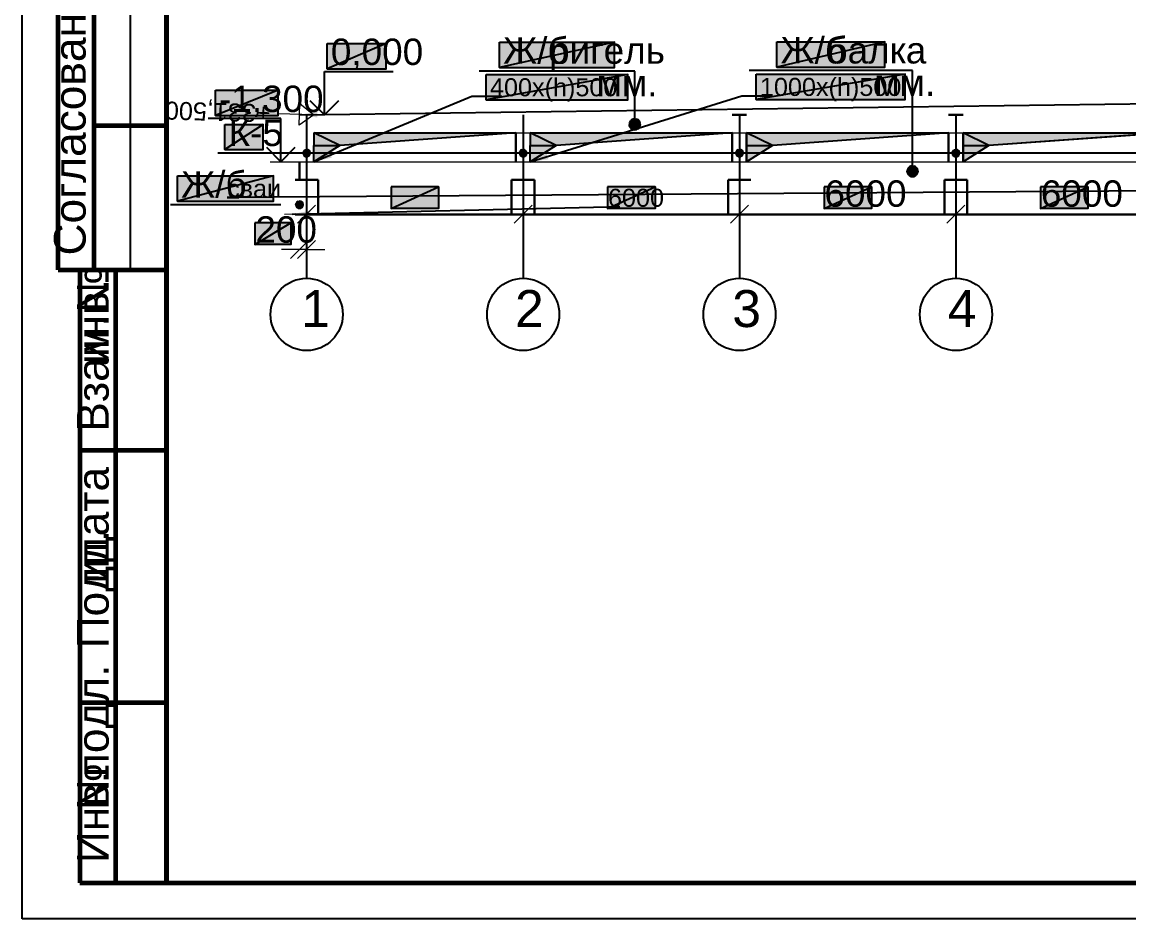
# Model space of a CAD drawing. Extents: x 8 to 21351, y 0 to 420.
# Drawn here: x 12431.9 to 12585.3, y 0.1 to 124.5 of the extents above; entities that cross this region are included whole.
import ezdxf

# ---------------------------------------------------------------- set-up
doc = ezdxf.new("R2010")
doc.units = 0
doc.linetypes.add('TEYPDFCAD_CENTER', pattern=[20, 12, -3, 2, -3])
for name, color, linetype in [('PDF_ВЫНОСКИ', 7, 'Continuous'), ('PDF_ОСИ', 7, 'Continuous'), ('PDF_ОТМЕТКИ', 7, 'Continuous'), ('TEY_REVIEW_AXIS', 7, 'Continuous'), ('TEY_REVIEW_LEADER', 7, 'Continuous')]:
    doc.layers.add(name, color=color, linetype=linetype)
doc.styles.add('TEYPDFCAD_TEXT', font='arial.ttf')
doc.dimstyles.new('TEYPDFCAD_SCALE_1', dxfattribs={"dimtxt": 2.5, "dimasz": 2.5, "dimexe": 1.25, "dimexo": 0.75, "dimtad": 1, "dimdsep": 46, "dimtxsty": 'Standard', "dimcen": 0.09, "dimadec": 0, "dimazin": 0, "dimtfac": 1, "dimtofl": 0, "dimtmove": 0, "dimatfit": 3, "dimfxl": 1, "dimarcsym": 0})

# ---------------------------------------------------------------- blocks, each defined once
blk = doc.blocks.new('TEY_AXIS')
at = {"layer": 'PDF_ОСИ', "linetype": 'TEYPDFCAD_CENTER', "lineweight": 9}
blk.add_line((0, 0), (1, 0), dxfattribs=at)
blk = doc.blocks.new('TEY_LEVEL')
at = {"layer": 'PDF_ОТМЕТКИ', "lineweight": 9}
blk.add_line((0, 0), (5, 0), dxfattribs=at)
blk.add_lwpolyline([(0, 0), (2, 1.5), (2, -1.5)], close=True, dxfattribs=at)
at = {"layer": 'PDF_ОТМЕТКИ', "style": 'TEYPDFCAD_TEXT'}
blk.add_text('+331,500', height=2.5, dxfattribs=at).set_placement((6, -1.25))

msp = doc.modelspace()

# ---------------------------------------------------------------- hatches: boundary and pattern name
at = {"true_color": 0xffffff}
h = msp.add_hatch(color=0, dxfattribs=at)
h.paths.add_polyline_path([(12474.21, 121.5), (12482.36, 121.5), (12474.21, 118)])
h.paths.add_polyline_path([(12482.36, 121.5), (12474.21, 118), (12482.36, 118)])
h = msp.add_hatch(color=0, dxfattribs=at)
h.paths.add_polyline_path([(12498.07, 121.67), (12514.03, 121.67), (12498.07, 118.17)])
h.paths.add_polyline_path([(12514.03, 121.67), (12498.07, 118.17), (12514.03, 118.17)])
h = msp.add_hatch(color=0, dxfattribs=at)
h.paths.add_polyline_path([(12536.53, 121.73), (12551.49, 121.73), (12536.53, 118.22)])
h.paths.add_polyline_path([(12551.49, 121.73), (12536.53, 118.22), (12551.49, 118.22)])
h = msp.add_hatch(color=0, dxfattribs=at)
h.paths.add_polyline_path([(12496.25, 117.18), (12515.85, 117.18), (12496.25, 113.67)])
h.paths.add_polyline_path([(12515.85, 117.18), (12496.25, 113.67), (12515.85, 113.67)])
h = msp.add_hatch(color=0, dxfattribs=at)
h.paths.add_polyline_path([(12533.67, 117.22), (12554.33, 117.22), (12533.67, 113.73)])
h.paths.add_polyline_path([(12554.33, 117.22), (12533.67, 113.73), (12554.33, 113.73)])
h = msp.add_hatch(color=0, dxfattribs=at)
h.paths.add_polyline_path([(12458.7, 115), (12467.38, 115), (12458.7, 111.51)])
h.paths.add_polyline_path([(12467.38, 115), (12458.7, 111.51), (12467.38, 111.51)])
h = msp.add_hatch(color=7)
h.paths.add_polyline_path([(12516.12, 110.51), (12516.08, 110.28), (12516.84, 110.28)])
h.paths.add_polyline_path([(12516.08, 110.28), (12516.84, 110.28), (12516.12, 110.05)])
h.paths.add_polyline_path([(12516.84, 110.28), (12516.12, 110.05), (12516.23, 109.83)])
h = msp.add_hatch(color=7)
h.paths.add_polyline_path([(12516.61, 111), (12516.4, 110.89), (12516.84, 110.28)])
h.paths.add_polyline_path([(12516.4, 110.89), (12516.84, 110.28), (12516.23, 110.72)])
h.paths.add_polyline_path([(12516.84, 110.28), (12516.23, 110.72), (12516.12, 110.51)])
h = msp.add_hatch(color=7)
h.paths.add_polyline_path([(12517.29, 110.89), (12517.08, 111), (12516.84, 110.28)])
h.paths.add_polyline_path([(12517.08, 111), (12516.84, 110.28), (12516.84, 111.04)])
h.paths.add_polyline_path([(12516.84, 110.28), (12516.84, 111.04), (12516.61, 111)])
h = msp.add_hatch(color=7)
h.paths.add_polyline_path([(12517.58, 110.28), (12517.54, 110.51), (12516.84, 110.28)])
h.paths.add_polyline_path([(12517.54, 110.51), (12516.84, 110.28), (12517.44, 110.72)])
h.paths.add_polyline_path([(12516.84, 110.28), (12517.44, 110.72), (12517.29, 110.89)])
h = msp.add_hatch(color=0, dxfattribs=at)
h.paths.add_polyline_path([(12460.01, 110.28), (12465.3, 110.28), (12460.01, 106.79)])
h.paths.add_polyline_path([(12465.3, 110.28), (12460.01, 106.79), (12465.3, 106.79)])
h = msp.add_hatch(color=256)
h.paths.add_polyline_path([(12472.35, 109.09), (12472.35, 107.36), (12475.93, 107.36)])
h.paths.add_polyline_path([(12472.35, 107.36), (12475.93, 107.36), (12472.35, 105.09)])
for color, points in [(256, [(12472.35, 109.09), (12500.35, 109.09), (12475.93, 107.36)]), (7, [(12502.34, 109.09), (12530.35, 109.09), (12505.94, 107.36)]), (7, [(12532.34, 109.09), (12560.34, 109.09), (12535.94, 107.36)]), (7, [(12562.35, 109.09), (12590.35, 109.09), (12565.93, 107.36)]), (7, [(12471.8, 106.09), (12471.84, 106.28), (12471.33, 106.28)]), (7, [(12501.81, 106.09), (12501.84, 106.28), (12501.35, 106.28)]), (7, [(12531.81, 106.09), (12531.85, 106.28), (12531.34, 106.28)]), (7, [(12561.8, 106.09), (12561.84, 106.28), (12561.36, 106.28)]), (7, [(12470.81, 98.93), (12470.85, 99.12), (12470.34, 99.12)])]:
    msp.add_hatch(color=color).paths.add_polyline_path(points)
h = msp.add_hatch(color=7)
h.paths.add_polyline_path([(12502.34, 109.09), (12502.34, 107.36), (12505.94, 107.36)])
h.paths.add_polyline_path([(12502.34, 107.36), (12505.94, 107.36), (12502.34, 105.09)])
h = msp.add_hatch(color=7)
h.paths.add_polyline_path([(12516.23, 109.83), (12516.4, 109.66), (12516.84, 110.28)])
h.paths.add_polyline_path([(12516.4, 109.66), (12516.84, 110.28), (12516.61, 109.56)])
h.paths.add_polyline_path([(12516.84, 110.28), (12516.61, 109.56), (12516.84, 109.54)])
h = msp.add_hatch(color=7)
h.paths.add_polyline_path([(12516.84, 109.54), (12517.08, 109.56), (12516.84, 110.28)])
h.paths.add_polyline_path([(12517.08, 109.56), (12516.84, 110.28), (12517.29, 109.66)])
h.paths.add_polyline_path([(12516.84, 110.28), (12517.29, 109.66), (12517.44, 109.83)])
h = msp.add_hatch(color=7)
h.paths.add_polyline_path([(12517.44, 109.83), (12517.54, 110.05), (12516.84, 110.28)])
h.paths.add_polyline_path([(12517.54, 110.05), (12516.84, 110.28), (12517.58, 110.28)])
h = msp.add_hatch(color=7)
h.paths.add_polyline_path([(12532.34, 109.09), (12532.34, 107.36), (12535.94, 107.36)])
h.paths.add_polyline_path([(12532.34, 107.36), (12535.94, 107.36), (12532.34, 105.09)])
h = msp.add_hatch(color=7)
h.paths.add_polyline_path([(12562.35, 109.09), (12562.35, 107.36), (12565.93, 107.36)])
h.paths.add_polyline_path([(12562.35, 107.36), (12565.93, 107.36), (12562.35, 105.09)])
h = msp.add_hatch(color=7)
h.paths.add_polyline_path([(12471, 106.64), (12470.89, 106.47), (12471.33, 106.28)])
h.paths.add_polyline_path([(12470.89, 106.47), (12471.33, 106.28), (12470.85, 106.28)])
h.paths.add_polyline_path([(12471.33, 106.28), (12470.85, 106.28), (12470.89, 106.09)])
h = msp.add_hatch(color=7)
h.paths.add_polyline_path([(12470.89, 106.09), (12471, 105.92), (12471.33, 106.28)])
h.paths.add_polyline_path([(12471, 105.92), (12471.33, 106.28), (12471.14, 105.81)])
h.paths.add_polyline_path([(12471.33, 106.28), (12471.14, 105.81), (12471.33, 105.77)])
h = msp.add_hatch(color=7)
h.paths.add_polyline_path([(12471.53, 106.74), (12471.33, 106.79), (12471.33, 106.28)])
h.paths.add_polyline_path([(12471.33, 106.79), (12471.33, 106.28), (12471.14, 106.74)])
h.paths.add_polyline_path([(12471.33, 106.28), (12471.14, 106.74), (12471, 106.64)])
h = msp.add_hatch(color=7)
h.paths.add_polyline_path([(12471.84, 106.28), (12471.8, 106.47), (12471.33, 106.28)])
h.paths.add_polyline_path([(12471.8, 106.47), (12471.33, 106.28), (12471.69, 106.64)])
h.paths.add_polyline_path([(12471.33, 106.28), (12471.69, 106.64), (12471.53, 106.74)])
h = msp.add_hatch(color=7)
h.paths.add_polyline_path([(12471.33, 105.77), (12471.53, 105.81), (12471.33, 106.28)])
h.paths.add_polyline_path([(12471.53, 105.81), (12471.33, 106.28), (12471.69, 105.92)])
h.paths.add_polyline_path([(12471.33, 106.28), (12471.69, 105.92), (12471.8, 106.09)])
h = msp.add_hatch(color=7)
h.paths.add_polyline_path([(12500.99, 106.64), (12500.88, 106.47), (12501.35, 106.28)])
h.paths.add_polyline_path([(12500.88, 106.47), (12501.35, 106.28), (12500.84, 106.28)])
h.paths.add_polyline_path([(12501.35, 106.28), (12500.84, 106.28), (12500.88, 106.09)])
h = msp.add_hatch(color=7)
h.paths.add_polyline_path([(12500.88, 106.09), (12500.99, 105.92), (12501.35, 106.28)])
h.paths.add_polyline_path([(12500.99, 105.92), (12501.35, 106.28), (12501.16, 105.81)])
h.paths.add_polyline_path([(12501.35, 106.28), (12501.16, 105.81), (12501.35, 105.77)])
h = msp.add_hatch(color=7)
h.paths.add_polyline_path([(12501.54, 106.74), (12501.35, 106.79), (12501.35, 106.28)])
h.paths.add_polyline_path([(12501.35, 106.79), (12501.35, 106.28), (12501.16, 106.74)])
h.paths.add_polyline_path([(12501.35, 106.28), (12501.16, 106.74), (12500.99, 106.64)])
h = msp.add_hatch(color=7)
h.paths.add_polyline_path([(12501.84, 106.28), (12501.81, 106.47), (12501.35, 106.28)])
h.paths.add_polyline_path([(12501.81, 106.47), (12501.35, 106.28), (12501.69, 106.64)])
h.paths.add_polyline_path([(12501.35, 106.28), (12501.69, 106.64), (12501.54, 106.74)])
h = msp.add_hatch(color=7)
h.paths.add_polyline_path([(12501.35, 105.77), (12501.54, 105.81), (12501.35, 106.28)])
h.paths.add_polyline_path([(12501.54, 105.81), (12501.35, 106.28), (12501.69, 105.92)])
h.paths.add_polyline_path([(12501.35, 106.28), (12501.69, 105.92), (12501.81, 106.09)])
h = msp.add_hatch(color=7)
h.paths.add_polyline_path([(12530.98, 106.64), (12530.88, 106.47), (12531.34, 106.28)])
h.paths.add_polyline_path([(12530.88, 106.47), (12531.34, 106.28), (12530.86, 106.28)])
h.paths.add_polyline_path([(12531.34, 106.28), (12530.86, 106.28), (12530.88, 106.09)])
h = msp.add_hatch(color=7)
h.paths.add_polyline_path([(12530.88, 106.09), (12530.98, 105.92), (12531.34, 106.28)])
h.paths.add_polyline_path([(12530.98, 105.92), (12531.34, 106.28), (12531.15, 105.81)])
h.paths.add_polyline_path([(12531.34, 106.28), (12531.15, 105.81), (12531.34, 105.77)])
h = msp.add_hatch(color=7)
h.paths.add_polyline_path([(12531.53, 106.74), (12531.34, 106.79), (12531.34, 106.28)])
h.paths.add_polyline_path([(12531.34, 106.79), (12531.34, 106.28), (12531.15, 106.74)])
h.paths.add_polyline_path([(12531.34, 106.28), (12531.15, 106.74), (12530.98, 106.64)])
h = msp.add_hatch(color=7)
h.paths.add_polyline_path([(12531.85, 106.28), (12531.81, 106.47), (12531.34, 106.28)])
h.paths.add_polyline_path([(12531.81, 106.47), (12531.34, 106.28), (12531.7, 106.64)])
h.paths.add_polyline_path([(12531.34, 106.28), (12531.7, 106.64), (12531.53, 106.74)])
h = msp.add_hatch(color=7)
h.paths.add_polyline_path([(12531.34, 105.77), (12531.53, 105.81), (12531.34, 106.28)])
h.paths.add_polyline_path([(12531.53, 105.81), (12531.34, 106.28), (12531.7, 105.92)])
h.paths.add_polyline_path([(12531.34, 106.28), (12531.7, 105.92), (12531.81, 106.09)])
h = msp.add_hatch(color=7)
h.paths.add_polyline_path([(12561, 106.64), (12560.89, 106.47), (12561.36, 106.28)])
h.paths.add_polyline_path([(12560.89, 106.47), (12561.36, 106.28), (12560.85, 106.28)])
h.paths.add_polyline_path([(12561.36, 106.28), (12560.85, 106.28), (12560.89, 106.09)])
h = msp.add_hatch(color=7)
h.paths.add_polyline_path([(12560.89, 106.09), (12561, 105.92), (12561.36, 106.28)])
h.paths.add_polyline_path([(12561, 105.92), (12561.36, 106.28), (12561.17, 105.81)])
h.paths.add_polyline_path([(12561.36, 106.28), (12561.17, 105.81), (12561.36, 105.77)])
h = msp.add_hatch(color=7)
h.paths.add_polyline_path([(12561.55, 106.74), (12561.36, 106.79), (12561.36, 106.28)])
h.paths.add_polyline_path([(12561.36, 106.79), (12561.36, 106.28), (12561.17, 106.74)])
h.paths.add_polyline_path([(12561.36, 106.28), (12561.17, 106.74), (12561, 106.64)])
h = msp.add_hatch(color=7)
h.paths.add_polyline_path([(12561.84, 106.28), (12561.8, 106.47), (12561.36, 106.28)])
h.paths.add_polyline_path([(12561.8, 106.47), (12561.36, 106.28), (12561.7, 106.64)])
h.paths.add_polyline_path([(12561.36, 106.28), (12561.7, 106.64), (12561.55, 106.74)])
h = msp.add_hatch(color=7)
h.paths.add_polyline_path([(12561.36, 105.77), (12561.55, 105.81), (12561.36, 106.28)])
h.paths.add_polyline_path([(12561.55, 105.81), (12561.36, 106.28), (12561.7, 105.92)])
h.paths.add_polyline_path([(12561.36, 106.28), (12561.7, 105.92), (12561.8, 106.09)])
h = msp.add_hatch(color=7)
h.paths.add_polyline_path([(12555.11, 104.5), (12554.9, 104.39), (12555.35, 103.78)])
h.paths.add_polyline_path([(12554.9, 104.39), (12555.35, 103.78), (12554.73, 104.22)])
h.paths.add_polyline_path([(12555.35, 103.78), (12554.73, 104.22), (12554.63, 104.01)])
h = msp.add_hatch(color=7)
h.paths.add_polyline_path([(12555.77, 104.39), (12555.58, 104.5), (12555.35, 103.78)])
h.paths.add_polyline_path([(12555.58, 104.5), (12555.35, 103.78), (12555.35, 104.54)])
h.paths.add_polyline_path([(12555.35, 103.78), (12555.35, 104.54), (12555.11, 104.5)])
h = msp.add_hatch(color=7)
h.paths.add_polyline_path([(12556.09, 103.78), (12556.04, 104.01), (12555.35, 103.78)])
h.paths.add_polyline_path([(12556.04, 104.01), (12555.35, 103.78), (12555.94, 104.22)])
h.paths.add_polyline_path([(12555.35, 103.78), (12555.94, 104.22), (12555.77, 104.39)])
h = msp.add_hatch(color=0, dxfattribs=at)
h.paths.add_polyline_path([(12453.45, 103.12), (12466.74, 103.12), (12453.45, 99.63)])
h.paths.add_polyline_path([(12466.74, 103.12), (12453.45, 99.63), (12466.74, 99.63)])
h = msp.add_hatch(color=7)
h.paths.add_polyline_path([(12554.63, 104.01), (12554.58, 103.78), (12555.35, 103.78)])
h.paths.add_polyline_path([(12554.58, 103.78), (12555.35, 103.78), (12554.63, 103.55)])
h.paths.add_polyline_path([(12555.35, 103.78), (12554.63, 103.55), (12554.73, 103.34)])
h = msp.add_hatch(color=7)
h.paths.add_polyline_path([(12554.73, 103.34), (12554.9, 103.19), (12555.35, 103.78)])
h.paths.add_polyline_path([(12554.9, 103.19), (12555.35, 103.78), (12555.11, 103.06)])
h.paths.add_polyline_path([(12555.35, 103.78), (12555.11, 103.06), (12555.35, 103.04)])
h = msp.add_hatch(color=7)
h.paths.add_polyline_path([(12555.35, 103.04), (12555.58, 103.06), (12555.35, 103.78)])
h.paths.add_polyline_path([(12555.58, 103.06), (12555.35, 103.78), (12555.77, 103.19)])
h.paths.add_polyline_path([(12555.35, 103.78), (12555.77, 103.19), (12555.94, 103.34)])
h = msp.add_hatch(color=7)
h.paths.add_polyline_path([(12555.94, 103.34), (12556.04, 103.55), (12555.35, 103.78)])
h.paths.add_polyline_path([(12556.04, 103.55), (12555.35, 103.78), (12556.09, 103.78)])
h = msp.add_hatch(color=0, dxfattribs=at)
h.paths.add_polyline_path([(12483.06, 101.6), (12483.06, 98.59), (12489.62, 101.6)])
h.paths.add_polyline_path([(12483.06, 98.59), (12489.62, 101.6), (12489.62, 98.59)])
h = msp.add_hatch(color=0, dxfattribs=at)
h.paths.add_polyline_path([(12513.05, 101.6), (12513.05, 98.59), (12519.64, 101.6)])
h.paths.add_polyline_path([(12513.05, 98.59), (12519.64, 101.6), (12519.64, 98.59)])
h = msp.add_hatch(color=0, dxfattribs=at)
h.paths.add_polyline_path([(12543.07, 101.6), (12543.07, 98.59), (12549.63, 101.6)])
h.paths.add_polyline_path([(12543.07, 98.59), (12549.63, 101.6), (12549.63, 98.59)])
h = msp.add_hatch(color=0, dxfattribs=at)
h.paths.add_polyline_path([(12573.06, 101.6), (12573.06, 98.59), (12579.64, 101.6)])
h.paths.add_polyline_path([(12573.06, 98.59), (12579.64, 101.6), (12579.64, 98.59)])
h = msp.add_hatch(color=7)
h.paths.add_polyline_path([(12469.98, 99.48), (12469.87, 99.31), (12470.34, 99.12)])
h.paths.add_polyline_path([(12469.87, 99.31), (12470.34, 99.12), (12469.85, 99.12)])
h.paths.add_polyline_path([(12470.34, 99.12), (12469.85, 99.12), (12469.87, 98.93)])
h = msp.add_hatch(color=7)
h.paths.add_polyline_path([(12469.87, 98.93), (12469.98, 98.76), (12470.34, 99.12)])
h.paths.add_polyline_path([(12469.98, 98.76), (12470.34, 99.12), (12470.15, 98.66)])
h.paths.add_polyline_path([(12470.34, 99.12), (12470.15, 98.66), (12470.34, 98.64)])
h = msp.add_hatch(color=7)
h.paths.add_polyline_path([(12470.53, 99.59), (12470.34, 99.63), (12470.34, 99.12)])
h.paths.add_polyline_path([(12470.34, 99.63), (12470.34, 99.12), (12470.15, 99.59)])
h.paths.add_polyline_path([(12470.34, 99.12), (12470.15, 99.59), (12469.98, 99.48)])
h = msp.add_hatch(color=7)
h.paths.add_polyline_path([(12470.85, 99.12), (12470.81, 99.31), (12470.34, 99.12)])
h.paths.add_polyline_path([(12470.81, 99.31), (12470.34, 99.12), (12470.7, 99.48)])
h.paths.add_polyline_path([(12470.34, 99.12), (12470.7, 99.48), (12470.53, 99.59)])
h = msp.add_hatch(color=7)
h.paths.add_polyline_path([(12470.34, 98.64), (12470.53, 98.66), (12470.34, 99.12)])
h.paths.add_polyline_path([(12470.53, 98.66), (12470.34, 99.12), (12470.7, 98.76)])
h.paths.add_polyline_path([(12470.34, 99.12), (12470.7, 98.76), (12470.81, 98.93)])
h = msp.add_hatch(color=0, dxfattribs=at)
h.paths.add_polyline_path([(12469.77, 97.77), (12635.1, 97.79), (12469.77, 97.83)])
h.paths.add_polyline_path([(12635.1, 97.79), (12469.77, 97.83), (12635.1, 97.87)])
h = msp.add_hatch(color=0, dxfattribs=at)
h.paths.add_polyline_path([(12464.16, 96.63), (12464.16, 93.62), (12469.13, 96.63)])
h.paths.add_polyline_path([(12464.16, 93.62), (12469.13, 96.63), (12469.13, 93.62)])

# ---------------------------------------------------------------- linework, layer by layer
at = {"color": 0, "lineweight": 0, "true_color": 0xffffff}
for p, q in [((12498.07, 118.17), (12514.03, 118.17)), ((12536.53, 118.22), (12551.49, 118.22)), ((12474.21, 118), (12482.36, 118)), ((12496.25, 113.67), (12515.85, 113.67)), ((12458.7, 111.51), (12467.38, 111.51)), ((12460.01, 106.79), (12465.3, 106.79)), ((12453.45, 99.63), (12466.74, 99.63))]:
    msp.add_line(p, q, dxfattribs=at)
at = {"color": 7, "lineweight": 25}
for p, q in [((12473.81, 111.61), (12473.81, 117.6)), ((12473.81, 117.6), (12483.36, 117.6)), ((12471.8, 113.6), (12473.81, 111.61)), ((12473.81, 111.61), (12475.8, 113.6)), ((12466.32, 106.28), (12459.02, 106.28)), ((12465.77, 107.1), (12467.78, 105.09)), ((12471.33, 106.28), (12466.32, 106.28)), ((12467.78, 105.09), (12469.77, 107.1))]:
    msp.add_line(p, q, dxfattribs=at)
at = {"lineweight": 25}
for p, q in [((12501.35, 111.61), (12501.35, 93.92)), ((12531.34, 111.61), (12531.34, 93.92)), ((12561.36, 111.61), (12561.36, 93.92)), ((12471.33, 93.92), (12471.33, 88.92)), ((12501.35, 93.92), (12501.35, 88.92)), ((12531.34, 93.92), (12531.34, 88.92)), ((12561.36, 93.92), (12561.36, 88.92))]:
    msp.add_line(p, q, dxfattribs=at)
at = {"lineweight": 30}
for p, q in [((12532.34, 111.61), (12530.35, 111.61)), ((12562.35, 111.61), (12560.34, 111.61))]:
    msp.add_line(p, q, dxfattribs=at)
at = {"lineweight": 60}
for p, q in [((12441.91, 110.11), (12451.9, 110.11)), ((12439.9, 30.1), (12451.9, 30.1))]:
    msp.add_line(p, q, dxfattribs=at)
at = {"color": 7, "lineweight": 30}
for p, q in [((12530.35, 109.09), (12530.35, 105.09)), ((12560.34, 109.09), (12560.34, 105.09)), ((12470.34, 102.59), (12470.34, 105.09)), ((12469.77, 102.59), (12472.92, 102.59)), ((12472.92, 102.59), (12472.92, 97.92)), ((12499.76, 102.59), (12502.92, 102.59)), ((12502.92, 102.59), (12502.92, 97.92)), ((12529.78, 102.59), (12532.93, 102.59)), ((12559.77, 102.59), (12562.92, 102.59)), ((12562.92, 102.59), (12562.92, 97.92))]:
    msp.add_line(p, q, dxfattribs=at)
at = {"lineweight": 5}
for p, q in [((12471.33, 98.47), (12471.33, 99.84)), ((12501.35, 98.47), (12501.35, 99.84)), ((12472.58, 99.08), (12470.09, 96.58)), ((12500.1, 96.58), (12502.6, 99.08))]:
    msp.add_line(p, q, dxfattribs=at)
at = {"color": 7, "lineweight": 5}
for p, q in [((12501.35, 98.47), (12501.35, 99.84)), ((12531.34, 98.47), (12531.34, 99.84)), ((12531.34, 98.47), (12531.34, 99.84)), ((12561.36, 98.47), (12561.36, 99.84)), ((12561.36, 98.47), (12561.36, 99.84)), ((12502.6, 99.08), (12500.1, 96.58)), ((12530.09, 96.58), (12532.59, 99.08)), ((12532.59, 99.08), (12530.09, 96.58)), ((12560.11, 96.58), (12562.61, 99.08)), ((12562.61, 99.08), (12560.11, 96.58)), ((12469.09, 91.69), (12471.59, 94.19)), ((12472.58, 94.19), (12470.09, 91.69)), ((12472.58, 94.19), (12470.09, 91.69)), ((12471.33, 93.98), (12471.33, 90.95)), ((12470.34, 92.94), (12467.84, 92.94)), ((12471.33, 92.94), (12470.34, 92.94)), ((12471.33, 92.94), (12473.85, 92.94))]:
    msp.add_line(p, q, dxfattribs=at)
at = {"color": 0, "true_color": 0xffffff}
for points in [[(12474.21, 121.5), (12482.36, 121.5), (12474.21, 118)], [(12482.36, 121.5), (12474.21, 118), (12482.36, 118)], [(12498.07, 121.67), (12514.03, 121.67), (12498.07, 118.17)], [(12514.03, 121.67), (12498.07, 118.17), (12514.03, 118.17)], [(12536.53, 121.73), (12551.49, 121.73), (12536.53, 118.22)], [(12551.49, 121.73), (12536.53, 118.22), (12551.49, 118.22)], [(12496.25, 117.18), (12515.85, 117.18), (12496.25, 113.67)], [(12515.85, 117.18), (12496.25, 113.67), (12515.85, 113.67)], [(12533.67, 117.22), (12554.33, 117.22), (12533.67, 113.73)], [(12554.33, 117.22), (12533.67, 113.73), (12554.33, 113.73)], [(12458.7, 115), (12467.38, 115), (12458.7, 111.51)], [(12467.38, 115), (12458.7, 111.51), (12467.38, 111.51)], [(12460.01, 110.28), (12465.3, 110.28), (12460.01, 106.79)], [(12465.3, 110.28), (12460.01, 106.79), (12465.3, 106.79)], [(12453.45, 103.12), (12466.74, 103.12), (12453.45, 99.63)], [(12466.74, 103.12), (12453.45, 99.63), (12466.74, 99.63)], [(12483.06, 101.6), (12483.06, 98.59), (12489.62, 101.6)], [(12483.06, 98.59), (12489.62, 101.6), (12489.62, 98.59)], [(12513.05, 101.6), (12513.05, 98.59), (12519.64, 101.6)], [(12513.05, 98.59), (12519.64, 101.6), (12519.64, 98.59)], [(12543.07, 101.6), (12543.07, 98.59), (12549.63, 101.6)], [(12543.07, 98.59), (12549.63, 101.6), (12549.63, 98.59)], [(12573.06, 101.6), (12573.06, 98.59), (12579.64, 101.6)], [(12573.06, 98.59), (12579.64, 101.6), (12579.64, 98.59)], [(12635.1, 97.79), (12469.77, 97.83), (12635.1, 97.87)], [(12469.77, 97.77), (12635.1, 97.79), (12469.77, 97.83)], [(12464.16, 96.63), (12464.16, 93.62), (12469.13, 96.63)], [(12464.16, 93.62), (12469.13, 96.63), (12469.13, 93.62)]]:
    msp.add_lwpolyline(points, close=True, dxfattribs=at)
at = {"color": 7}
for points in [[(12516.12, 110.51), (12516.08, 110.28), (12516.84, 110.28)], [(12516.84, 110.28), (12516.23, 110.72), (12516.12, 110.51)], [(12516.4, 110.89), (12516.84, 110.28), (12516.23, 110.72)], [(12516.61, 111), (12516.4, 110.89), (12516.84, 110.28)], [(12516.84, 110.28), (12516.84, 111.04), (12516.61, 111)], [(12517.08, 111), (12516.84, 110.28), (12516.84, 111.04)], [(12517.29, 110.89), (12517.08, 111), (12516.84, 110.28)], [(12516.84, 110.28), (12517.44, 110.72), (12517.29, 110.89)], [(12517.54, 110.51), (12516.84, 110.28), (12517.44, 110.72)], [(12517.58, 110.28), (12517.54, 110.51), (12516.84, 110.28)], [(12502.34, 109.09), (12502.34, 107.36), (12505.94, 107.36)], [(12502.34, 109.09), (12530.35, 109.09), (12505.94, 107.36)], [(12516.08, 110.28), (12516.84, 110.28), (12516.12, 110.05)], [(12516.84, 110.28), (12516.12, 110.05), (12516.23, 109.83)], [(12516.23, 109.83), (12516.4, 109.66), (12516.84, 110.28)], [(12516.4, 109.66), (12516.84, 110.28), (12516.61, 109.56)], [(12516.84, 110.28), (12516.61, 109.56), (12516.84, 109.54)], [(12516.84, 109.54), (12517.08, 109.56), (12516.84, 110.28)], [(12517.08, 109.56), (12516.84, 110.28), (12517.29, 109.66)], [(12516.84, 110.28), (12517.29, 109.66), (12517.44, 109.83)], [(12517.44, 109.83), (12517.54, 110.05), (12516.84, 110.28)], [(12517.54, 110.05), (12516.84, 110.28), (12517.58, 110.28)], [(12532.34, 109.09), (12532.34, 107.36), (12535.94, 107.36)], [(12532.34, 109.09), (12560.34, 109.09), (12535.94, 107.36)], [(12562.35, 109.09), (12562.35, 107.36), (12565.93, 107.36)], [(12562.35, 109.09), (12590.35, 109.09), (12565.93, 107.36)], [(12470.89, 106.47), (12471.33, 106.28), (12470.85, 106.28)], [(12471.33, 106.28), (12470.85, 106.28), (12470.89, 106.09)], [(12471, 106.64), (12470.89, 106.47), (12471.33, 106.28)], [(12470.89, 106.09), (12471, 105.92), (12471.33, 106.28)], [(12471.33, 106.28), (12471.14, 106.74), (12471, 106.64)], [(12471, 105.92), (12471.33, 106.28), (12471.14, 105.81)], [(12471.33, 106.79), (12471.33, 106.28), (12471.14, 106.74)], [(12471.33, 106.28), (12471.14, 105.81), (12471.33, 105.77)], [(12471.53, 106.74), (12471.33, 106.79), (12471.33, 106.28)], [(12471.33, 106.28), (12471.69, 106.64), (12471.53, 106.74)], [(12471.8, 106.47), (12471.33, 106.28), (12471.69, 106.64)], [(12471.84, 106.28), (12471.8, 106.47), (12471.33, 106.28)], [(12471.33, 105.77), (12471.53, 105.81), (12471.33, 106.28)], [(12471.53, 105.81), (12471.33, 106.28), (12471.69, 105.92)], [(12471.33, 106.28), (12471.69, 105.92), (12471.8, 106.09)], [(12471.8, 106.09), (12471.84, 106.28), (12471.33, 106.28)], [(12500.88, 106.47), (12501.35, 106.28), (12500.84, 106.28)], [(12501.35, 106.28), (12500.84, 106.28), (12500.88, 106.09)], [(12500.99, 106.64), (12500.88, 106.47), (12501.35, 106.28)], [(12500.88, 106.09), (12500.99, 105.92), (12501.35, 106.28)], [(12501.35, 106.28), (12501.16, 106.74), (12500.99, 106.64)], [(12500.99, 105.92), (12501.35, 106.28), (12501.16, 105.81)], [(12501.35, 106.79), (12501.35, 106.28), (12501.16, 106.74)], [(12501.35, 106.28), (12501.16, 105.81), (12501.35, 105.77)], [(12501.54, 106.74), (12501.35, 106.79), (12501.35, 106.28)], [(12501.35, 106.28), (12501.69, 106.64), (12501.54, 106.74)], [(12501.81, 106.47), (12501.35, 106.28), (12501.69, 106.64)], [(12501.84, 106.28), (12501.81, 106.47), (12501.35, 106.28)], [(12501.35, 105.77), (12501.54, 105.81), (12501.35, 106.28)], [(12501.54, 105.81), (12501.35, 106.28), (12501.69, 105.92)], [(12501.35, 106.28), (12501.69, 105.92), (12501.81, 106.09)], [(12501.81, 106.09), (12501.84, 106.28), (12501.35, 106.28)], [(12502.34, 107.36), (12505.94, 107.36), (12502.34, 105.09)], [(12530.88, 106.47), (12531.34, 106.28), (12530.86, 106.28)], [(12531.34, 106.28), (12530.86, 106.28), (12530.88, 106.09)], [(12530.98, 106.64), (12530.88, 106.47), (12531.34, 106.28)], [(12530.88, 106.09), (12530.98, 105.92), (12531.34, 106.28)], [(12531.34, 106.28), (12531.15, 106.74), (12530.98, 106.64)], [(12530.98, 105.92), (12531.34, 106.28), (12531.15, 105.81)], [(12531.34, 106.79), (12531.34, 106.28), (12531.15, 106.74)], [(12531.34, 106.28), (12531.15, 105.81), (12531.34, 105.77)], [(12531.53, 106.74), (12531.34, 106.79), (12531.34, 106.28)], [(12531.34, 106.28), (12531.7, 106.64), (12531.53, 106.74)], [(12531.81, 106.47), (12531.34, 106.28), (12531.7, 106.64)], [(12531.85, 106.28), (12531.81, 106.47), (12531.34, 106.28)], [(12531.34, 105.77), (12531.53, 105.81), (12531.34, 106.28)], [(12531.53, 105.81), (12531.34, 106.28), (12531.7, 105.92)], [(12531.34, 106.28), (12531.7, 105.92), (12531.81, 106.09)], [(12531.81, 106.09), (12531.85, 106.28), (12531.34, 106.28)], [(12532.34, 107.36), (12535.94, 107.36), (12532.34, 105.09)], [(12560.89, 106.47), (12561.36, 106.28), (12560.85, 106.28)], [(12561.36, 106.28), (12560.85, 106.28), (12560.89, 106.09)], [(12561, 106.64), (12560.89, 106.47), (12561.36, 106.28)], [(12560.89, 106.09), (12561, 105.92), (12561.36, 106.28)], [(12561.36, 106.28), (12561.17, 106.74), (12561, 106.64)], [(12561, 105.92), (12561.36, 106.28), (12561.17, 105.81)], [(12561.36, 106.79), (12561.36, 106.28), (12561.17, 106.74)], [(12561.36, 106.28), (12561.17, 105.81), (12561.36, 105.77)], [(12561.55, 106.74), (12561.36, 106.79), (12561.36, 106.28)], [(12561.36, 106.28), (12561.7, 106.64), (12561.55, 106.74)], [(12561.8, 106.47), (12561.36, 106.28), (12561.7, 106.64)], [(12561.84, 106.28), (12561.8, 106.47), (12561.36, 106.28)], [(12561.36, 105.77), (12561.55, 105.81), (12561.36, 106.28)], [(12561.55, 105.81), (12561.36, 106.28), (12561.7, 105.92)], [(12561.36, 106.28), (12561.7, 105.92), (12561.8, 106.09)], [(12561.8, 106.09), (12561.84, 106.28), (12561.36, 106.28)], [(12562.35, 107.36), (12565.93, 107.36), (12562.35, 105.09)], [(12554.9, 104.39), (12555.35, 103.78), (12554.73, 104.22)], [(12555.11, 104.5), (12554.9, 104.39), (12555.35, 103.78)], [(12555.35, 103.78), (12555.35, 104.54), (12555.11, 104.5)], [(12555.58, 104.5), (12555.35, 103.78), (12555.35, 104.54)], [(12555.77, 104.39), (12555.58, 104.5), (12555.35, 103.78)], [(12555.35, 103.78), (12555.94, 104.22), (12555.77, 104.39)], [(12554.63, 104.01), (12554.58, 103.78), (12555.35, 103.78)], [(12554.58, 103.78), (12555.35, 103.78), (12554.63, 103.55)], [(12555.35, 103.78), (12554.73, 104.22), (12554.63, 104.01)], [(12555.35, 103.78), (12554.63, 103.55), (12554.73, 103.34)], [(12554.73, 103.34), (12554.9, 103.19), (12555.35, 103.78)], [(12554.9, 103.19), (12555.35, 103.78), (12555.11, 103.06)], [(12555.35, 103.78), (12555.11, 103.06), (12555.35, 103.04)], [(12556.04, 104.01), (12555.35, 103.78), (12555.94, 104.22)], [(12556.09, 103.78), (12556.04, 104.01), (12555.35, 103.78)], [(12555.35, 103.04), (12555.58, 103.06), (12555.35, 103.78)], [(12555.58, 103.06), (12555.35, 103.78), (12555.77, 103.19)], [(12555.35, 103.78), (12555.77, 103.19), (12555.94, 103.34)], [(12555.94, 103.34), (12556.04, 103.55), (12555.35, 103.78)], [(12556.04, 103.55), (12555.35, 103.78), (12556.09, 103.78)], [(12469.87, 99.31), (12470.34, 99.12), (12469.85, 99.12)], [(12470.34, 99.12), (12469.85, 99.12), (12469.87, 98.93)], [(12469.98, 99.48), (12469.87, 99.31), (12470.34, 99.12)], [(12469.87, 98.93), (12469.98, 98.76), (12470.34, 99.12)], [(12470.34, 99.12), (12470.15, 99.59), (12469.98, 99.48)], [(12469.98, 98.76), (12470.34, 99.12), (12470.15, 98.66)], [(12470.34, 99.63), (12470.34, 99.12), (12470.15, 99.59)], [(12470.34, 99.12), (12470.15, 98.66), (12470.34, 98.64)], [(12470.53, 99.59), (12470.34, 99.63), (12470.34, 99.12)], [(12470.34, 99.12), (12470.7, 99.48), (12470.53, 99.59)], [(12470.81, 99.31), (12470.34, 99.12), (12470.7, 99.48)], [(12470.85, 99.12), (12470.81, 99.31), (12470.34, 99.12)], [(12470.34, 98.64), (12470.53, 98.66), (12470.34, 99.12)], [(12470.53, 98.66), (12470.34, 99.12), (12470.7, 98.76)], [(12470.34, 99.12), (12470.7, 98.76), (12470.81, 98.93)], [(12470.81, 98.93), (12470.85, 99.12), (12470.34, 99.12)]]:
    msp.add_lwpolyline(points, close=True, dxfattribs=at)
for points in [[(12472.35, 109.09), (12472.35, 107.36), (12475.93, 107.36)], [(12472.35, 109.09), (12500.35, 109.09), (12475.93, 107.36)], [(12472.35, 107.36), (12475.93, 107.36), (12472.35, 105.09)]]:
    msp.add_lwpolyline(points, close=True)
at = {"lineweight": 25}
for centre in [(12471.35, 83.92), (12501.36, 83.92), (12531.35, 83.92), (12561.37, 83.92)]:
    msp.add_circle(centre, 5.01, dxfattribs=at)
at = {"layer": 'TEY_REVIEW_AXIS', "lineweight": 25}
for p, q in [((12431.9, 0.11), (12431.9, 296.97)), ((12446.91, 90.11), (12446.91, 155.11)), ((12851.78, 0.11), (12431.9, 0.11))]:
    msp.add_line(p, q, dxfattribs=at)
at = {"layer": 'TEY_REVIEW_AXIS', "lineweight": 60}
for p, q in [((12436.9, 90.11), (12436.9, 155.11)), ((12441.91, 90.11), (12441.91, 155.11)), ((12451.9, 5.1), (12451.9, 155.11)), ((12439.9, 90.11), (12439.9, 5.1)), ((12444.9, 5.1), (12444.9, 90.11))]:
    msp.add_line(p, q, dxfattribs=at)
at = {"layer": 'TEY_REVIEW_AXIS', "color": 7, "lineweight": 25}
for p, q in [((12516.84, 117.67), (12495.25, 117.67)), ((12555.35, 117.73), (12532.68, 117.73)), ((12801.37, 106.28), (12466.32, 106.28)), ((12771.35, 106.28), (12466.32, 106.28)), ((12741.36, 106.28), (12466.32, 106.28)), ((12711.36, 106.28), (12466.32, 106.28)), ((12681.35, 106.28), (12466.32, 106.28)), ((12651.36, 106.28), (12466.32, 106.28)), ((12621.34, 106.28), (12466.32, 106.28)), ((12591.35, 106.28), (12466.32, 106.28)), ((12561.36, 106.28), (12466.32, 106.28)), ((12531.34, 106.28), (12466.32, 106.28)), ((12501.35, 106.28), (12466.32, 106.28))]:
    msp.add_line(p, q, dxfattribs=at)
at = {"layer": 'TEY_REVIEW_AXIS', "color": 0, "lineweight": 0, "true_color": 0xffffff}
msp.add_line((12533.67, 113.73), (12554.33, 113.73), dxfattribs=at)
at = {"layer": 'TEY_REVIEW_AXIS', "color": 7, "lineweight": 5}
for p, q in [((12475.93, 107.36), (12500.35, 109.09)), ((12505.94, 107.36), (12530.35, 109.09)), ((12535.94, 107.36), (12560.34, 109.09)), ((12565.93, 107.36), (12590.35, 109.09)), ((12529.35, 97.83), (12563.35, 97.83)), ((12559.35, 97.83), (12593.34, 97.83))]:
    msp.add_line(p, q, dxfattribs=at)
at = {"layer": 'TEY_REVIEW_AXIS', "lineweight": 60}
msp.add_lwpolyline([(12451.9, 5.1), (12846.89, 5.1), (12846.89, 292.1), (12451.9, 292.1)], close=True, dxfattribs=at)
at = {"layer": 'TEY_REVIEW_LEADER', "color": 7, "lineweight": 25}
for p, q in [((12516.84, 110.28), (12516.84, 117.67)), ((12555.35, 103.78), (12555.35, 117.73)), ((12467.78, 111.1), (12457.68, 111.1)), ((12467.78, 105.09), (12467.78, 111.1)), ((12467.76, 99.12), (12452.45, 99.12))]:
    msp.add_line(p, q, dxfattribs=at)
at = {"layer": 'TEY_REVIEW_LEADER', "lineweight": 25}
msp.add_line((12471.33, 111.61), (12471.33, 93.92), dxfattribs=at)
at = {"layer": 'TEY_REVIEW_LEADER', "color": 7, "lineweight": 30}
for p, q in [((12500.35, 109.09), (12500.35, 105.09)), ((12532.34, 109.09), (12532.34, 105.09)), ((12562.35, 109.09), (12562.35, 105.09)), ((12499.76, 97.92), (12499.76, 102.59)), ((12529.78, 97.92), (12529.78, 102.59)), ((12559.77, 97.92), (12559.77, 102.59))]:
    msp.add_line(p, q, dxfattribs=at)
at = {"layer": 'TEY_REVIEW_LEADER', "color": 7, "lineweight": 5}
for p, q in [((12532.34, 105.09), (12535.94, 107.36)), ((12562.35, 105.09), (12565.93, 107.36)), ((12471.33, 101.98), (12471.33, 90.95))]:
    msp.add_line(p, q, dxfattribs=at)
at = {"layer": 'TEY_REVIEW_LEADER', "lineweight": 60}
for p, q in [((12436.9, 90.11), (12451.9, 90.11)), ((12439.9, 65.11), (12451.9, 65.11)), ((12439.9, 5.1), (12451.9, 5.1))]:
    msp.add_line(p, q, dxfattribs=at)

# ---------------------------------------------------------------- block references
at = {"layer": 'PDF_ОСИ'}
for p, xscale in [((12472.35, 109.09), 335.1741666666667), ((12466.28, 105.09), 334.0735)]:
    msp.add_blockref('TEY_AXIS', p, dxfattribs=dict(at, xscale=xscale))
for p, xscale, rotation in [((12468.27, 97.83), 336.1690106590119, 0.0146705359777128), ((12469.77, 97.92), 338.4550268431965, -0.01467053597771309)]:
    msp.add_blockref('TEY_AXIS', p, dxfattribs=dict(at, xscale=xscale, rotation=rotation))
at = {"layer": 'PDF_ОТМЕТКИ', "rotation": 178.3423854048903}
msp.add_blockref('TEY_LEVEL', (12472.35, 111.61), dxfattribs=at)

# ---------------------------------------------------------------- texts
at = {"color": 7, "style": 'TEYPDFCAD_TEXT'}
for s, height, p in [('0,000', 3.662, (12474.7, 118.51)), ('ригель', 3.662, (12504.95, 118.68)), ('Ж/б', 3.662, (12537.04, 118.72)), ('балка', 3.662, (12543.41, 118.72)), ('1', 5.13, (12470.59, 82.17)), ('2', 5.13, (12500.23, 82.17)), ('3', 5.13, (12530.35, 82.17)), ('4', 5.13, (12560.21, 82.17))]:
    msp.add_text(s, height=height, dxfattribs=at).set_placement(p)
for s, height, p in [('инв.', 4.392, (12443.9, 77.04)), ('дата', 4.392, (12443.9, 49.57)), ('Подп.', 4.392, (12443.9, 37.63)), ('и', 4.39, (12443.9, 46.64)), ('подл.', 4.392, (12443.9, 19.77)), ('№', 4.39, (12443.9, 15.15))]:
    msp.add_text(s, height=height, rotation=90, dxfattribs=at).set_placement(p)
at = {"layer": 'PDF_ВЫНОСКИ', "style": 'TEYPDFCAD_TEXT'}
for s, p in [('400х(h)500', (12496.76, 114.17)), ('1000х(h)500', (12534.18, 114.22)), ('сваи', (12460.31, 100.12)), ('6000', (12513.12, 98.85))]:
    msp.add_text(s, height=2.5, dxfattribs=at).set_placement(p)
at = {"layer": 'TEY_REVIEW_LEADER', "color": 7, "style": 'TEYPDFCAD_TEXT'}
for s, height, p in [('Согласовано', 4.3921, (12440.71, 92.1)), ('№', 4.39, (12443.9, 84.12)), ('Взам.', 4.392, (12443.9, 67.67)), ('Инв.', 4.392, (12443.9, 7.85))]:
    msp.add_text(s, height=height, rotation=90, dxfattribs=at).set_placement(p)
for s, p in [('Ж/б', (12498.58, 118.68)), ('мм.', (12511.53, 114.17)), ('мм.', (12550.03, 114.22)), ('-1,300', (12459.19, 111.99)), ('К-5', (12460.52, 107.27)), ('Ж/б', (12453.94, 100.12)), ('6000', (12543.13, 98.85)), ('6000', (12573.13, 98.85)), ('200', (12464.24, 93.87))]:
    msp.add_text(s, height=3.662, dxfattribs=at).set_placement(p)

# ---------------------------------------------------------------- leaders
at = {"layer": 'PDF_ВЫНОСКИ', "lineweight": 9, "annotation_type": 0, "has_hookline": 1, "hookline_direction": 0}
for points in [[(12470.34, 111.61), (12806.93, 116.01)], [(12472.35, 105.09), (12494.26, 114.17), (12496.76, 114.17)], [(12502.34, 105.09), (12531.68, 114.22), (12534.18, 114.22)], [(12802.36, 102.59), (12460.31, 100.12)], [(12469.35, 97.83), (12513.12, 98.85)]]:
    msp.add_leader(points, dimstyle='TEYPDFCAD_SCALE_1', dxfattribs=at)

doc.saveas('drawing.dxf')
